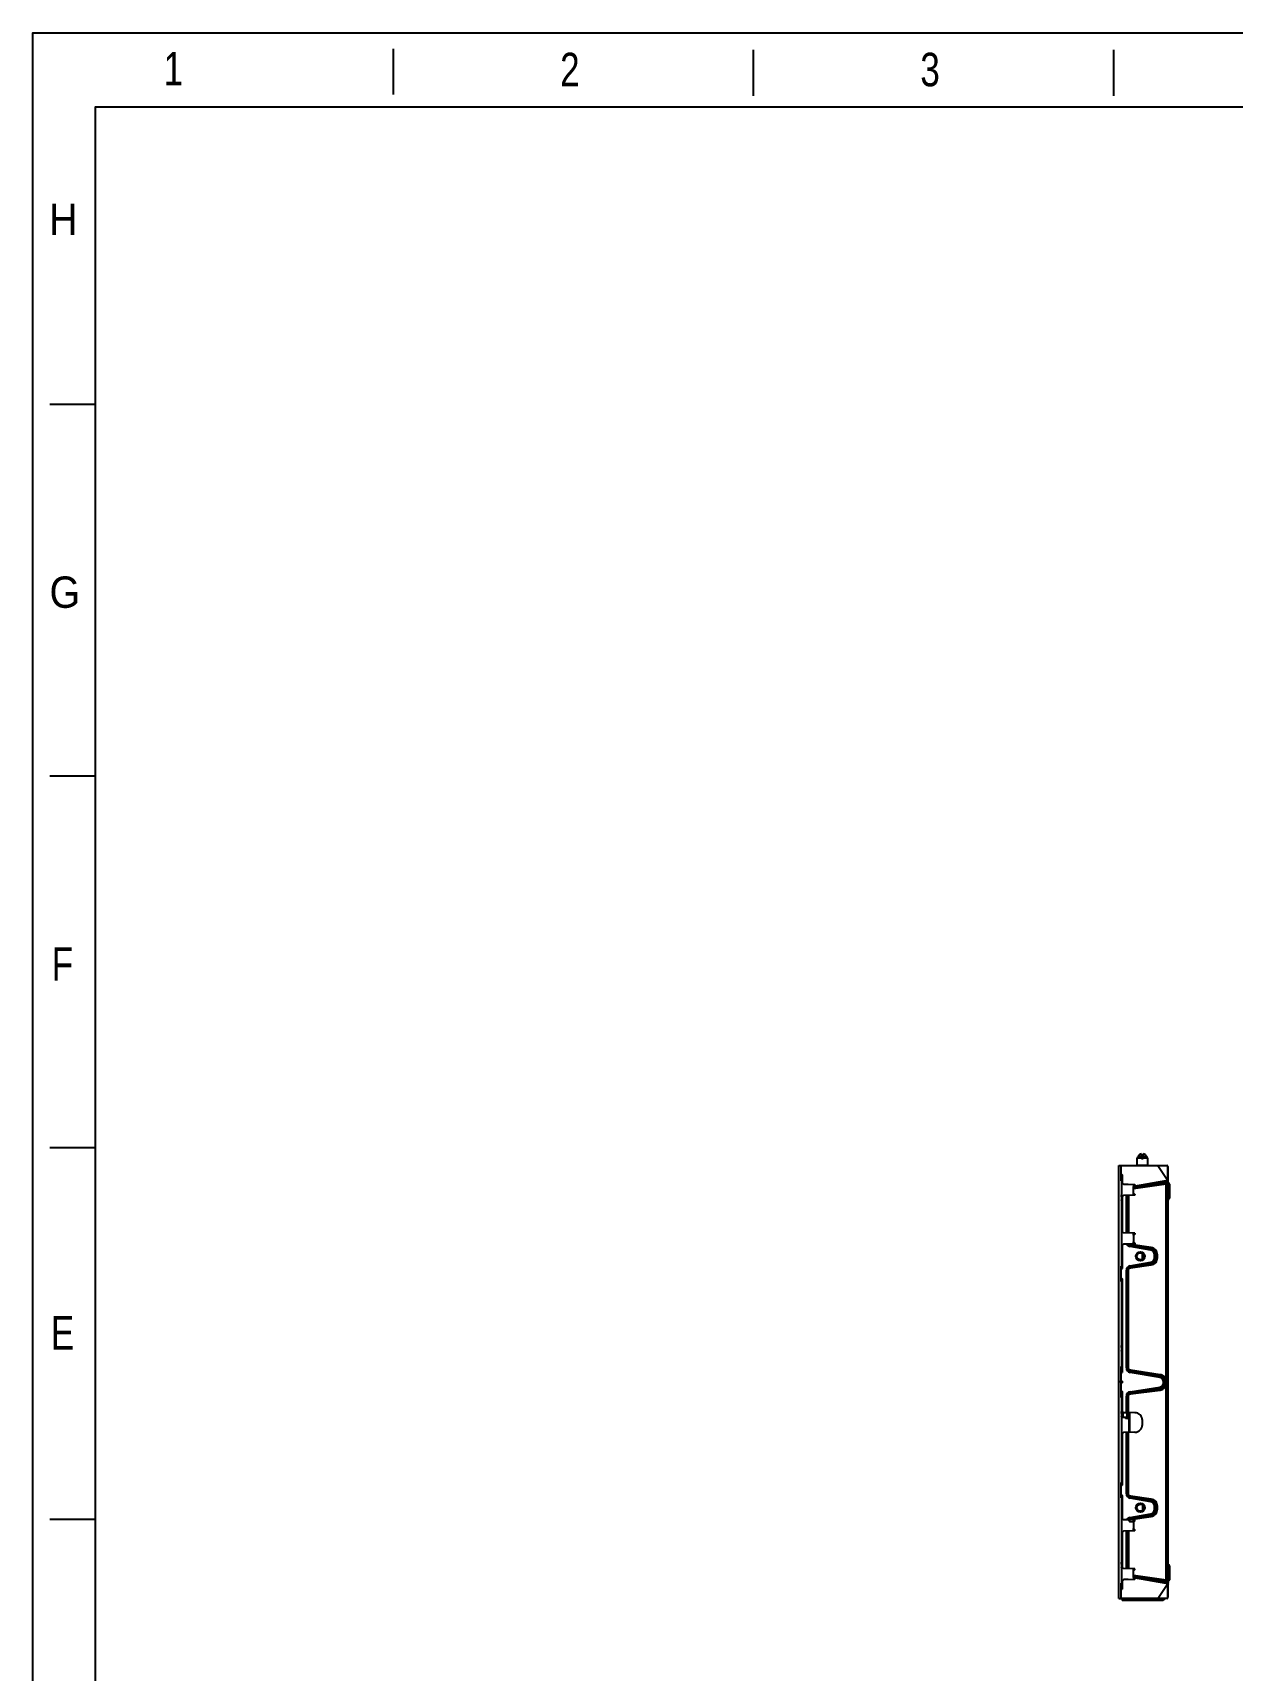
# Model space of a CAD drawing. Header units: millimetres. Extents: x 562 to 17351, y 2396 to 6995.
# Drawn here: x 562 to 1497, y 3437 to 4713 of the extents above; entities that cross this region are included whole.
import ezdxf

# ---------------------------------------------------------------- set-up
doc = ezdxf.new("R2010")
doc.units = ezdxf.units.MM
doc.linetypes.add('HIDDEN', pattern=[0.2, 0.1, -0.1])
doc.layers.add('02___PRT_ALL_AXES', color=7, linetype='Continuous')
doc.layers.add('DEFAULT_2', color=8, linetype='HIDDEN')
doc.styles.add('CKSTANDARD', font='arial.ttf')
doc.styles.add('Roamns', font='romans.shx')

# ---------------------------------------------------------------- blocks, each defined once
blk = doc.blocks.new('standard template')
for p, q in [((3074, 30739), (3074, 30336)), ((6246, 30728), (6246, 30325)), ((9418, 30728), (9418, 30325)), ((456, 27607), (54, 27607)), ((456, 24334), (54, 24334)), ((456, 21062), (54, 21062)), ((456, 17790), (54, 17790))]:
    blk.add_line(p, q)
blk.add_lwpolyline([(37963, 4700), (-97, 4700), (-97, 30879), (37963, 30879)], close=True)
at = {"color": 7}
blk.add_lwpolyline([(456, 6674), (456, 5964), (456, 5254), (456, 30226), (37409, 30226), (37409, 5254)], dxfattribs=at)
at = {"style": 'CKSTANDARD'}
for s, height, width, p in [('1', 295, 0.75, (1055, 30416)), ('2', 295, 0.75, (4545, 30408)), ('3', 295, 0.75, (7716, 30408)), ('H', 276, 0.9, (47, 29097)), ('G', 276, 0.9, (50, 25816)), ('F', 295, 0.75, (69, 22532)), ('E', 295, 0.75, (62, 19285))]:
    blk.add_text(s, height=height, dxfattribs=dict(at, width=width)).set_placement(p)
at = {"style": 'Roamns'}
for tag, p in [('PAGE_NAME', (27466, 7594)), ('PROJECT_NAME', (27466, 6884)), ('DRAWN_NAME', (27466, 6174)), ('VERSION', (34241, 6174)), ('SELECT_DATA', (27466, 5464)), ('PAGE_NUMBER', (34241, 5464))]:
    blk.add_attdef(tag, p, '', height=285, dxfattribs=at)

msp = doc.modelspace()

# ---------------------------------------------------------------- linework, layer by layer
at = {"color": 7, "linetype": 'Continuous'}
for p, q in [((1408.1033, 3492.8588), (1408.1033, 3830.3588)), ((1410.0033, 3823.8588), (1410.0033, 3830.3588)), ((1410.0033, 3830.3588), (1445.6325, 3830.3588)), ((1422.5533, 3830.4588), (1422.5533, 3836.0304)), ((1425.9033, 3836.0304), (1422.5533, 3836.0304)), ((1422.5533, 3830.4588), (1430.4533, 3830.4588)), ((1424.4675, 3838.773), (1423.1391, 3837.4446)), ((1423.1391, 3837.4446), (1425.9033, 3837.4446)), ((1425.9033, 3838.773), (1424.4675, 3838.773)), ((1425.9033, 3839.3588), (1425.8818, 3839.3588)), ((1425.9033, 3835.8588), (1425.9033, 3839.3588)), ((1425.9033, 3836.8588), (1427.1033, 3836.8588)), ((1425.9033, 3835.8588), (1427.1033, 3835.8588)), ((1427.1033, 3835.8588), (1427.1033, 3839.3588)), ((1427.1249, 3839.3588), (1427.1033, 3839.3588)), ((1428.5391, 3838.773), (1427.1033, 3838.773)), ((1427.1033, 3837.4446), (1429.8675, 3837.4446)), ((1430.4533, 3836.0304), (1427.1033, 3836.0304)), ((1428.5391, 3838.773), (1429.8675, 3837.4446)), ((1430.4533, 3836.0304), (1430.4533, 3830.4588)), ((1438.5582, 3830.3588), (1445.3641, 3820.277)), ((1446.064, 3829.6597), (1445.183, 3830.3588)), ((1445.9357, 3830.1188), (1445.6332, 3830.3588)), ((1445.9905, 3830.0618), (1445.9357, 3830.1187)), ((1446.064, 3829.6597), (1446.064, 3819.8416)), ((1446.5033, 3828.9437), (1446.5033, 3828.9438)), ((1446.5033, 3494.2739), (1446.5033, 3828.9437)), ((1410.0033, 3823.8588), (1410.8033, 3823.0588)), ((1410.1033, 3818.3563), (1410.1033, 3749.3338)), ((1410.8033, 3823.0588), (1410.8033, 3816.8628)), ((1410.8033, 3816.8628), (1411.803, 3815.8366)), ((1411.7033, 3815.4838), (1411.7033, 3815.9389)), ((1415.5033, 3815.4838), (1411.7033, 3815.4838)), ((1411.803, 3815.8366), (1420.5033, 3815.6088)), ((1415.5033, 3815.7397), (1415.5033, 3815.4838)), ((1444.8414, 3818.2964), (1419.4682, 3813.8224)), ((1445.1875, 3816.9545), (1419.5033, 3813.1087)), ((1445.0426, 3815.8666), (1419.5033, 3812.0424)), ((1419.5033, 3815.635), (1419.5033, 3813.8588)), ((1420.5033, 3815.6088), (1420.5033, 3814.885)), ((1445.1875, 3818.0811), (1444.8414, 3818.2964)), ((1445.0426, 3663.5833), (1445.0426, 3815.8666)), ((1445.0426, 3815.8666), (1446.5033, 3815.8666)), ((1445.1875, 3816.9545), (1445.1875, 3818.0811)), ((1446.064, 3819.8416), (1445.3641, 3820.277)), ((1446.5033, 3816.8251), (1447.0502, 3816.5701)), ((1446.5033, 3815.5169), (1447.0502, 3815.3366)), ((1447.0502, 3816.5701), (1447.0502, 3804.1475)), ((1447.5033, 3815.8588), (1447.0502, 3816.5701)), ((1447.5033, 3814.8337), (1447.0502, 3815.3366)), ((1447.5033, 3815.8588), (1447.5033, 3804.8588)), ((1410.1033, 3807.4338), (1410.3533, 3807.4338)), ((1411.343, 3806.4088), (1410.1033, 3806.4088)), ((1410.1033, 3806.2088), (1410.3533, 3806.2088)), ((1410.3233, 3805.9188), (1410.1033, 3805.9188)), ((1410.8033, 3805.6588), (1410.1033, 3805.6588)), ((1410.1033, 3803.6588), (1410.8033, 3803.6588)), ((1410.1033, 3803.3988), (1410.3233, 3803.3988)), ((1410.3533, 3803.1088), (1410.1033, 3803.1088)), ((1410.1033, 3802.9088), (1410.8033, 3802.9088)), ((1410.1533, 3806.2088), (1410.1533, 3805.9188)), ((1410.1533, 3803.3988), (1410.1533, 3803.1088)), ((1410.3233, 3805.8588), (1410.3233, 3806.2088)), ((1410.4233, 3805.8588), (1410.3233, 3805.8588)), ((1410.3233, 3803.1088), (1410.3233, 3803.4588)), ((1410.4233, 3803.4588), (1410.3233, 3803.4588)), ((1410.3533, 3806.4088), (1410.3533, 3807.4338)), ((1410.3533, 3805.9188), (1410.3533, 3806.2088)), ((1410.3533, 3805.9188), (1410.8657, 3805.9188)), ((1410.3533, 3803.1088), (1410.3533, 3803.3988)), ((1410.3533, 3803.3988), (1410.8033, 3803.3988)), ((1410.3533, 3802.9088), (1410.3533, 3801.8838)), ((1410.3933, 3805.6588), (1410.3933, 3803.6588)), ((1410.4033, 3805.8588), (1410.4033, 3805.6588)), ((1410.4033, 3803.6588), (1410.4033, 3803.4588)), ((1410.5033, 3805.6588), (1410.5033, 3805.9188)), ((1410.5033, 3803.3988), (1410.5033, 3803.6588)), ((1411.803, 3806.881), (1410.8033, 3805.8548)), ((1410.8033, 3805.8548), (1410.8033, 3778.8628)), ((1420.5033, 3807.1088), (1411.803, 3806.881)), ((1414.0033, 3777.779), (1414.0033, 3806.9386)), ((1414.6071, 3806.9544), (1414.6071, 3777.7632)), ((1415.6285, 3806.9811), (1415.6285, 3777.7364)), ((1420.5033, 3814.885), (1419.4682, 3813.8224)), ((1419.5033, 3814.4813), (1420.1245, 3814.4961)), ((1419.5033, 3808.8591), (1419.5033, 3813.8286)), ((1419.5033, 3807.3605), (1419.5033, 3808.8588)), ((1419.5037, 3808.8588), (1420.5033, 3807.8326)), ((1420.5033, 3807.8326), (1420.5033, 3807.1088)), ((1446.5033, 3812.3705), (1447.0502, 3812.1902)), ((1446.5033, 3803.8925), (1447.0502, 3804.1475)), ((1447.5033, 3811.6872), (1447.0502, 3812.1902)), ((1447.5033, 3804.8588), (1447.0502, 3804.1475)), ((1410.3533, 3801.8838), (1410.1033, 3801.8838)), ((1410.8033, 3778.8628), (1411.803, 3777.8366)), ((1420.5033, 3777.6088), (1411.803, 3777.8366)), ((1419.5033, 3776.0821), (1419.5033, 3777.3587)), ((1420.5033, 3776.885), (1419.5037, 3775.8588)), ((1420.5033, 3777.6088), (1420.5033, 3776.885)), ((1411.803, 3768.881), (1410.8033, 3767.8548)), ((1410.8033, 3767.8548), (1410.8033, 3750.0338)), ((1420.5033, 3769.1088), (1411.803, 3768.881)), ((1417.0073, 3767.7327), (1416.8956, 3767.0988)), ((1433.1111, 3764.2396), (1416.8956, 3767.0988)), ((1417.0791, 3768.2724), (1417.0073, 3767.7327)), ((1433.2969, 3765.2935), (1417.0073, 3767.7327)), ((1433.4419, 3766.3381), (1417.1522, 3768.7772)), ((1420.0034, 3776.3717), (1419.5033, 3776.3586)), ((1419.5033, 3775.8584), (1419.5033, 3770.8591)), ((1419.5033, 3769.3589), (1419.5033, 3770.8588)), ((1419.5033, 3770.3589), (1420.0034, 3770.3458)), ((1419.5037, 3770.8588), (1420.5033, 3769.8326)), ((1420.5033, 3769.8326), (1420.5033, 3769.1088)), ((1433.1111, 3764.2396), (1433.2969, 3765.2935)), ((1410.0033, 3739.9838), (1410.0033, 3751.9838)), ((1410.1033, 3751.9838), (1410.0033, 3751.9838)), ((1416.8956, 3752.1188), (1433.1111, 3754.978)), ((1417.0073, 3751.4849), (1416.8956, 3752.1188)), ((1417.0073, 3751.4849), (1433.2969, 3753.9241)), ((1417.1522, 3750.4404), (1433.4419, 3752.8795)), ((1426.5033, 3757.3083), (1426.5033, 3761.9093)), ((1426.9902, 3757.7184), (1426.9902, 3761.4992)), ((1433.1111, 3754.978), (1433.2969, 3753.9241)), ((1436.0033, 3758.4248), (1436.0033, 3760.7927)), ((1438.22, 3760.7927), (1436.0033, 3760.7927)), ((1438.22, 3758.4248), (1436.0033, 3758.4248)), ((1437.1986, 3758.4248), (1437.1986, 3760.7927)), ((1438.22, 3758.4248), (1438.22, 3760.7927)), ((1410.0033, 3749.2338), (1410.8033, 3750.0338)), ((1410.1033, 3749.9838), (1410.0033, 3749.9838)), ((1410.0033, 3742.7338), (1410.8033, 3741.9338)), ((1410.1033, 3741.9838), (1410.0033, 3741.9838)), ((1410.1033, 3739.9838), (1410.0033, 3739.9838)), ((1410.1033, 3742.6338), (1410.1033, 3673.6113)), ((1410.8033, 3741.9338), (1410.8033, 3668.9088)), ((1414.0033, 3672.5456), (1414.0033, 3748.6719)), ((1415.6285, 3748.6719), (1414.0033, 3748.6719)), ((1414.6071, 3672.5456), (1414.6071, 3748.6719)), ((1415.6285, 3672.5456), (1415.6285, 3748.6719)), ((1410.1033, 3690.0838), (1410.3533, 3690.0838)), ((1410.8033, 3689.0588), (1410.1033, 3689.0588)), ((1410.1033, 3688.8588), (1410.3533, 3688.8588)), ((1410.3233, 3688.5688), (1410.1033, 3688.5688)), ((1410.8033, 3688.3088), (1410.1033, 3688.3088)), ((1410.1533, 3688.8588), (1410.1533, 3688.5688)), ((1410.3233, 3688.5088), (1410.3233, 3688.8588)), ((1410.4233, 3688.5088), (1410.3233, 3688.5088)), ((1410.3533, 3689.0588), (1410.3533, 3690.0838)), ((1410.3533, 3688.5688), (1410.3533, 3688.8588)), ((1410.3533, 3688.5688), (1410.8033, 3688.5688)), ((1410.3933, 3688.3088), (1410.3933, 3686.3088)), ((1410.4033, 3688.5088), (1410.4033, 3688.3088)), ((1410.5033, 3688.3088), (1410.5033, 3688.5688)), ((1410.1033, 3686.3088), (1410.8033, 3686.3088)), ((1410.1033, 3686.0488), (1410.3233, 3686.0488)), ((1410.3533, 3685.7588), (1410.1033, 3685.7588)), ((1410.1033, 3685.5588), (1410.8033, 3685.5588)), ((1410.3533, 3684.5338), (1410.1033, 3684.5338)), ((1410.1533, 3686.0488), (1410.1533, 3685.7588)), ((1410.3233, 3685.7588), (1410.3233, 3686.1088)), ((1410.4233, 3686.1088), (1410.3233, 3686.1088)), ((1410.3533, 3685.7588), (1410.3533, 3686.0488)), ((1410.3533, 3686.0488), (1410.8033, 3686.0488)), ((1410.3533, 3685.5588), (1410.3533, 3684.5338)), ((1410.4033, 3686.3088), (1410.4033, 3686.1088)), ((1410.5033, 3686.0488), (1410.5033, 3686.3088)), ((1410.0033, 3668.1088), (1410.8033, 3668.9088)), ((1415.6285, 3672.5456), (1414.0033, 3672.5456)), ((1417.0073, 3669.7327), (1416.8956, 3669.0988)), ((1440.1111, 3665.0053), (1416.8956, 3669.0988)), ((1440.3289, 3666.2406), (1417.0073, 3669.7327)), ((1440.4738, 3667.2851), (1417.1522, 3670.7772)), ((1440.1111, 3665.0053), (1440.3289, 3666.2406)), ((1445.0426, 3663.5833), (1446.5033, 3663.5833)), ((1410.0033, 3655.1088), (1410.8033, 3654.3088)), ((1410.1033, 3649.6063), (1410.1033, 3580.5838)), ((1410.8033, 3654.3088), (1410.8033, 3638.8828)), ((1414.0033, 3637.827), (1414.0033, 3650.6006)), ((1415.6285, 3650.6006), (1414.0033, 3650.6006)), ((1414.6071, 3637.8164), (1414.6071, 3650.6006)), ((1415.6285, 3637.7986), (1415.6285, 3650.6006)), ((1416.9774, 3654.0609), (1440.0293, 3657.5649)), ((1417.0742, 3653.4234), (1416.9774, 3654.0609)), ((1417.0742, 3653.4234), (1440.2173, 3656.3283)), ((1417.1944, 3652.3748), (1440.3374, 3655.2797)), ((1440.0293, 3657.5649), (1440.2173, 3656.3283)), ((1443.0033, 3661.5585), (1446.5033, 3661.5585)), ((1443.0033, 3661.0251), (1443.0033, 3661.5585)), ((1446.5033, 3661.0251), (1443.0033, 3661.0251)), ((1444.3869, 3661.0251), (1444.3869, 3661.5585)), ((1445.0426, 3659.0004), (1446.5033, 3659.0004)), ((1445.0426, 3507.351), (1445.0426, 3659.0004)), ((1445.2254, 3661.0251), (1445.2254, 3661.5585)), ((1410.1033, 3638.6838), (1410.3533, 3638.6838)), ((1414.3933, 3637.6588), (1410.1033, 3637.6588)), ((1410.1033, 3637.4588), (1410.3533, 3637.4588)), ((1410.3233, 3637.1688), (1410.1033, 3637.1688)), ((1411.0733, 3636.9088), (1410.1033, 3636.9088)), ((1410.1533, 3637.4588), (1410.1533, 3637.1688)), ((1410.3233, 3637.1088), (1410.3233, 3637.4588)), ((1410.4233, 3637.1088), (1410.3233, 3637.1088)), ((1410.3533, 3637.6588), (1410.3533, 3638.6838)), ((1410.3533, 3637.1688), (1410.3533, 3637.4588)), ((1410.3533, 3637.1688), (1411.4233, 3637.1688)), ((1410.3933, 3636.9088), (1410.3933, 3634.9088)), ((1410.4033, 3637.1088), (1410.4033, 3636.9088)), ((1410.5033, 3636.9088), (1410.5033, 3637.1688)), ((1410.8033, 3638.8828), (1411.8032, 3637.8654)), ((1411.2733, 3636.7088), (1411.0733, 3636.9088)), ((1411.2733, 3636.7088), (1411.2733, 3635.1088)), ((1411.4233, 3634.1588), (1411.4233, 3637.6588)), ((1420.6081, 3637.7117), (1411.8032, 3637.8654)), ((1414.3933, 3637.7588), (1414.3933, 3634.0588)), ((1414.3933, 3636.6588), (1415.1433, 3636.6588)), ((1414.9433, 3636.6588), (1414.9433, 3635.1588)), ((1415.1433, 3636.6588), (1415.1433, 3635.1588)), ((1415.9533, 3637.7929), (1415.9533, 3622.4246)), ((1416.4272, 3637.7847), (1416.4272, 3622.4329)), ((1410.1033, 3634.9088), (1411.0733, 3634.9088)), ((1410.1033, 3634.6488), (1410.3233, 3634.6488)), ((1410.3533, 3634.3588), (1410.1033, 3634.3588)), ((1410.1033, 3634.1588), (1414.3933, 3634.1588)), ((1410.3533, 3633.1338), (1410.1033, 3633.1338)), ((1410.1533, 3634.6488), (1410.1533, 3634.3588)), ((1410.3233, 3634.3588), (1410.3233, 3634.7088)), ((1410.4233, 3634.7088), (1410.3233, 3634.7088)), ((1410.3533, 3634.3588), (1410.3533, 3634.6488)), ((1410.3533, 3634.6488), (1411.4233, 3634.6488)), ((1410.3533, 3634.1588), (1410.3533, 3633.1338)), ((1410.4033, 3634.9088), (1410.4033, 3634.7088)), ((1410.5033, 3634.6488), (1410.5033, 3634.9088)), ((1411.0733, 3634.9088), (1411.2733, 3635.1088)), ((1413.9033, 3634.0588), (1413.4033, 3633.5588)), ((1413.4033, 3633.5588), (1413.4033, 3633.1588)), ((1415.9533, 3633.1588), (1413.4033, 3633.1588)), ((1413.9033, 3634.0588), (1413.9033, 3633.1588)), ((1414.3933, 3634.0588), (1413.9033, 3634.0588)), ((1415.1433, 3635.1588), (1414.3933, 3635.1588)), ((1414.3933, 3633.1588), (1415.5533, 3633.6388)), ((1415.5533, 3633.6388), (1415.9533, 3633.6388)), ((1426.5033, 3628.505), (1426.5033, 3631.7126)), ((1411.8032, 3622.3522), (1410.8033, 3621.3347)), ((1410.8033, 3621.3347), (1410.8033, 3581.2838)), ((1420.6081, 3622.5059), (1411.8032, 3622.3522)), ((1414.0033, 3574.5456), (1414.0033, 3622.3906)), ((1414.6071, 3574.5456), (1414.6071, 3622.4011)), ((1415.6285, 3574.5456), (1415.6285, 3622.419)), ((1410.1033, 3583.2338), (1410.0033, 3583.2338)), ((1410.0033, 3571.2338), (1410.0033, 3583.2338)), ((1410.0033, 3580.4838), (1410.8033, 3581.2838)), ((1410.1033, 3581.2338), (1410.0033, 3581.2338)), ((1410.0033, 3573.9838), (1410.8033, 3573.1838)), ((1410.1033, 3573.2338), (1410.0033, 3573.2338)), ((1410.1033, 3573.8838), (1410.1033, 3504.8613)), ((1410.8033, 3573.1838), (1410.8033, 3555.3628)), ((1415.6285, 3574.5456), (1414.0033, 3574.5456)), ((1433.4419, 3570.3381), (1417.1522, 3572.7772)), ((1410.1033, 3571.2338), (1410.0033, 3571.2338)), ((1417.0073, 3571.7327), (1416.8956, 3571.0988)), ((1433.1111, 3568.2396), (1416.8956, 3571.0988)), ((1433.2969, 3569.2935), (1417.0073, 3571.7327)), ((1426.5033, 3565.9093), (1426.5033, 3561.3083)), ((1426.9902, 3565.4992), (1426.9902, 3561.7184)), ((1433.1111, 3568.2396), (1433.2969, 3569.2935)), ((1438.22, 3564.7927), (1436.0033, 3564.7927)), ((1436.0033, 3562.4248), (1436.0033, 3564.7927)), ((1438.22, 3562.4248), (1436.0033, 3562.4248)), ((1437.1986, 3562.4248), (1437.1986, 3564.7927)), ((1438.22, 3562.4248), (1438.22, 3564.7927)), ((1410.8033, 3555.3628), (1411.803, 3554.3366)), ((1420.5033, 3554.1088), (1411.803, 3554.3366)), ((1415.9533, 3554.2279), (1415.9533, 3553.3872)), ((1416.4272, 3554.2155), (1416.4272, 3552.8879)), ((1416.4272, 3552.8879), (1419.4964, 3552.7271)), ((1416.8956, 3556.1188), (1433.1111, 3558.978)), ((1417.0073, 3555.4849), (1416.8956, 3556.1188)), ((1417.0073, 3555.4849), (1433.2969, 3557.9241)), ((1417.0791, 3554.9451), (1417.0073, 3555.4849)), ((1417.1522, 3554.4404), (1433.4419, 3556.8795)), ((1419.5033, 3552.5821), (1419.5033, 3553.8587)), ((1420.0034, 3552.8717), (1419.5033, 3552.8586)), ((1419.5033, 3552.3584), (1419.5033, 3547.3591)), ((1419.5033, 3545.8589), (1419.5033, 3547.3588)), ((1420.5033, 3553.385), (1419.5037, 3552.3588)), ((1419.5037, 3547.3588), (1420.5033, 3546.3326)), ((1420.5033, 3553.385), (1420.5033, 3554.1088)), ((1433.1111, 3558.978), (1433.2969, 3557.9241)), ((1411.803, 3545.381), (1410.8033, 3544.3548)), ((1410.8033, 3544.3548), (1410.8033, 3517.3628)), ((1420.5033, 3545.6088), (1411.803, 3545.381)), ((1414.0033, 3516.279), (1414.0033, 3545.4386)), ((1414.6071, 3545.4544), (1414.6071, 3516.2632)), ((1415.6285, 3545.4811), (1415.6285, 3516.2364)), ((1419.5033, 3546.8589), (1420.0034, 3546.8458)), ((1420.5033, 3545.6088), (1420.5033, 3546.3326)), ((1410.1033, 3521.3338), (1410.3533, 3521.3338)), ((1410.8033, 3520.3088), (1410.1033, 3520.3088)), ((1410.1033, 3520.1088), (1410.3533, 3520.1088)), ((1410.3233, 3519.8188), (1410.1033, 3519.8188)), ((1410.8033, 3519.5588), (1410.1033, 3519.5588)), ((1410.1033, 3517.5588), (1410.8033, 3517.5588)), ((1410.1033, 3517.2988), (1410.3233, 3517.2988)), ((1410.3533, 3517.0088), (1410.1033, 3517.0088)), ((1410.1033, 3516.8088), (1411.343, 3516.8088)), ((1410.3533, 3515.7838), (1410.1033, 3515.7838)), ((1410.1533, 3520.1088), (1410.1533, 3519.8188)), ((1410.1533, 3517.2988), (1410.1533, 3517.0088)), ((1410.3233, 3519.7588), (1410.3233, 3520.1088)), ((1410.4233, 3519.7588), (1410.3233, 3519.7588)), ((1410.4233, 3517.3588), (1410.3233, 3517.3588)), ((1410.3233, 3517.0088), (1410.3233, 3517.3588)), ((1410.3533, 3520.3088), (1410.3533, 3521.3338)), ((1410.3533, 3519.8188), (1410.3533, 3520.1088)), ((1410.3533, 3519.8188), (1410.8033, 3519.8188)), ((1410.3533, 3517.2988), (1410.8657, 3517.2988)), ((1410.3533, 3517.0088), (1410.3533, 3517.2988)), ((1410.3533, 3516.8088), (1410.3533, 3515.7838)), ((1410.3933, 3519.5588), (1410.3933, 3517.5588)), ((1410.4033, 3519.7588), (1410.4033, 3519.5588)), ((1410.4033, 3517.5588), (1410.4033, 3517.3588)), ((1410.5033, 3519.5588), (1410.5033, 3519.8188)), ((1410.5033, 3517.2988), (1410.5033, 3517.5588)), ((1410.8033, 3517.3628), (1411.803, 3516.3366)), ((1420.5033, 3516.1088), (1411.803, 3516.3366)), ((1419.4682, 3509.3952), (1444.8414, 3504.9212)), ((1419.5033, 3514.3588), (1419.5033, 3515.8571)), ((1419.5033, 3509.389), (1419.5033, 3514.3584)), ((1419.5033, 3511.1752), (1445.0426, 3507.351)), ((1419.5033, 3510.1089), (1445.1875, 3506.263)), ((1419.5033, 3509.1385), (1419.5033, 3507.5826)), ((1420.5033, 3515.385), (1419.5037, 3514.3588)), ((1419.5037, 3509.3588), (1420.5033, 3508.3326)), ((1420.5033, 3515.385), (1420.5033, 3516.1088)), ((1446.5033, 3519.3251), (1447.0502, 3519.0701)), ((1446.5033, 3510.8471), (1447.0502, 3511.0274)), ((1447.5033, 3518.3588), (1447.0502, 3519.0701)), ((1447.0502, 3519.0701), (1447.0502, 3506.6475)), ((1447.5033, 3511.5304), (1447.0502, 3511.0274)), ((1447.5033, 3518.3588), (1447.5033, 3507.3588)), ((1410.0033, 3499.3588), (1410.8033, 3500.1588)), ((1410.0033, 3492.8588), (1410.0033, 3499.3588)), ((1411.803, 3507.381), (1410.8033, 3506.3548)), ((1410.8033, 3506.3548), (1410.8033, 3500.1588)), ((1415.5033, 3507.7338), (1411.7033, 3507.7338)), ((1411.7033, 3507.2787), (1411.7033, 3507.7338)), ((1420.5033, 3507.6088), (1411.803, 3507.381)), ((1415.5033, 3507.7338), (1415.5033, 3507.4779)), ((1420.1245, 3508.7215), (1419.5033, 3508.7363)), ((1420.5033, 3507.6088), (1420.5033, 3508.3326)), ((1438.5582, 3492.8588), (1445.3641, 3502.9406)), ((1444.8414, 3504.9212), (1445.1875, 3505.1365)), ((1445.0426, 3507.351), (1446.5033, 3507.351)), ((1445.1875, 3505.1365), (1445.1875, 3506.263)), ((1445.3641, 3502.9406), (1446.064, 3503.376)), ((1446.064, 3503.376), (1446.064, 3493.5578)), ((1446.5033, 3507.7006), (1447.0502, 3507.8809)), ((1446.5033, 3506.3925), (1447.0502, 3506.6475)), ((1447.5033, 3508.3839), (1447.0502, 3507.8809)), ((1447.5033, 3507.3588), (1447.0502, 3506.6475)), ((1445.6325, 3492.8588), (1410.0033, 3492.8588)), ((1410.8033, 3492.8588), (1410.8033, 3491.3588)), ((1442.5033, 3491.3588), (1410.8033, 3491.3588)), ((1442.5033, 3491.3588), (1444.5033, 3492.8588)), ((1445.183, 3492.8588), (1446.064, 3493.5578)), ((1445.6332, 3492.8588), (1445.9357, 3493.0988)), ((1445.991, 3493.1564), (1445.9357, 3493.0989))]:
    msp.add_line(p, q, dxfattribs=at)
for centre, radius in [((1425.0033, 3759.6088), 3.5), ((1425.0033, 3759.6088), 2.75), ((1425.0033, 3563.6088), 3.5), ((1425.0033, 3563.6088), 2.75)]:
    msp.add_circle(centre, radius, dxfattribs=at)
for centre, radius, start, end in [((1424.5533, 3836.0304), 2, 135, 180), ((1425.8818, 3837.3588), 2, 90, 135), ((1427.1249, 3837.3588), 2, 45, 90), ((1428.4533, 3836.0304), 2, 0, 45), ((1445.0033, 3828.9437), 1.5, 0.0037332, 51.6308394), ((1410.4533, 3806.0188), 0.35, 196.2909073, 261.7867893), ((1410.4533, 3803.2988), 0.35, 98.2132107, 163.397362), ((1410.4233, 3805.7588), 0.1, 36.7370435, 90), ((1410.4233, 3805.7588), 0.1, 270, 323.261729), ((1410.4233, 3803.5588), 0.1, 36.7370435, 90), ((1410.4233, 3803.5588), 0.1, 270, 323.261729), ((1417.5033, 3770.5456), 3.5, 207.14697, 260), ((1470.9288, 3760.7223), 54.3765, 171.4812471, 172.0186829), ((1432.5033, 3760.7927), 3.5, 0, 80), ((1417.5033, 3748.6719), 3.5, 100, 180), ((1432.5033, 3758.4248), 3.5, 280, 0), ((1410.4533, 3688.6688), 0.35, 196.2909073, 261.7867893), ((1410.4233, 3688.4088), 0.1, 36.7370435, 90), ((1410.4233, 3688.4088), 0.1, 270, 323.261729), ((1410.4533, 3685.9488), 0.35, 98.2132107, 163.397362), ((1410.4233, 3686.2088), 0.1, 36.7370435, 90), ((1410.4233, 3686.2088), 0.1, 270, 323.261729), ((1417.5033, 3672.5456), 3.5, 180, 260), ((1439.5033, 3661.5585), 3.5, 0, 80), ((1417.5033, 3650.6006), 3.5, 98.6431396, 180), ((1439.5033, 3661.0251), 3.5, 278.6431396, 0), ((1410.4533, 3637.2688), 0.35, 196.2909073, 261.7867893), ((1410.4233, 3637.0088), 0.1, 36.7370435, 90), ((1410.4233, 3637.0088), 0.1, 270, 323.261729), ((1420.5033, 3631.7126), 6, 0, 89), ((1410.4533, 3634.5488), 0.35, 98.2132107, 163.397362), ((1410.4233, 3634.8088), 0.1, 36.7370435, 90), ((1410.4233, 3634.8088), 0.1, 270, 323.261729), ((1420.5033, 3628.505), 6, 271, 0), ((1417.5033, 3574.5456), 3.5, 180, 260), ((1432.5033, 3564.7927), 3.5, 0, 80), ((1432.5033, 3562.4248), 3.5, 280, 0), ((1417.5033, 3552.6719), 3.5, 100, 152.85303), ((1417.4551, 3552.6718), 2.8481, 143.6534871, 146.3325235), ((1416.4533, 3553.3872), 0.5, 180, 267), ((1470.9288, 3562.4953), 54.3765, 187.9813171, 188.5187529), ((1410.4533, 3519.9188), 0.35, 196.2909073, 261.7867893), ((1410.4533, 3517.1988), 0.35, 98.2132107, 163.397362), ((1410.4233, 3519.6588), 0.1, 36.7370435, 90), ((1410.4233, 3519.6588), 0.1, 270, 323.261729), ((1410.4233, 3517.4588), 0.1, 36.7370435, 90), ((1410.4233, 3517.4588), 0.1, 270, 323.261729), ((1445.0033, 3494.2739), 1.5, 308.3571155, 0), ((1445.3326, 3494.6426), 1.3083, 303.9889844, 308.7988427), ((1445.8182, 3494.2741), 0.6851, 352.576406, 359.9778847)]:
    msp.add_arc(centre, radius, start, end, dxfattribs=at)
for centre, major_axis, start_param, end_param in [((1443.3082, 3820.1801), (-2.2939, 1.4269), 8.870371806, 10.317559491), ((1443.3082, 3503.0375), (2.2939, 1.4269), 5.390403777, 6.837591462)]:
    msp.add_ellipse(centre, major_axis=major_axis, ratio=0.555252671, start_param=start_param, end_param=end_param, dxfattribs=at)
for points, knots in [([(1446.064, 3829.6597), (1446.0687, 3829.7), (1446.0773, 3829.8364), (1446.0484, 3829.9837), (1445.9905, 3830.0618)], [0, 0, 0, 0, 0.294409927, 1, 1, 1, 1]), ([(1446.5033, 3828.9438), (1446.5033, 3829.0785), (1446.4101, 3829.37), (1446.1917, 3829.5735), (1446.064, 3829.6597)], [0, 0, 0, 0, 0.466377564, 1, 1, 1, 1]), ([(1445.0426, 3815.8666), (1445.0567, 3815.9657), (1445.1079, 3816.328), (1445.1565, 3816.6906), (1445.1875, 3816.9545)], [0, 0, 0, 0, 0.273644401, 1, 1, 1, 1]), ([(1445.1875, 3818.0811), (1445.4282, 3818.2769), (1445.8153, 3818.7648), (1446.0307, 3819.3536), (1446.0588, 3819.6507)], [0, 0, 0, 0, 0.509768916, 1, 1, 1, 1]), ([(1445.1875, 3818.0811), (1445.3247, 3818.093), (1445.7993, 3818.1782), (1446.2779, 3818.4783), (1446.4267, 3818.7945)], [0, 0, 0, 0, 0.282559091, 1, 1, 1, 1]), ([(1445.1875, 3816.9545), (1445.3625, 3816.9697), (1445.6968, 3817.0413), (1446.1281, 3817.2682), (1446.4266, 3817.5971), (1446.5033, 3817.8708), (1446.5033, 3817.9991)], [0, 0, 0, 0, 0.288724502, 0.554661479, 0.789164507, 1, 1, 1, 1]), ([(1446.5033, 3819.1256), (1446.5033, 3819.2603), (1446.4102, 3819.5519), (1446.1917, 3819.7554), (1446.064, 3819.8416)], [0, 0, 0, 0, 0.466375892, 1, 1, 1, 1]), ([(1433.4419, 3766.3381), (1433.4275, 3766.2422), (1433.3764, 3765.8944), (1433.3281, 3765.5461), (1433.2969, 3765.2935)], [0, 0, 0, 0, 0.275838104, 1, 1, 1, 1]), ([(1437.1986, 3760.7927), (1437.1986, 3761.3317), (1437.0031, 3762.4191), (1436.1591, 3763.8361), (1434.8761, 3764.8701), (1433.8292, 3765.2171), (1433.2969, 3765.2935)], [0, 0, 0, 0, 0.250291273, 0.500396986, 0.750306423, 1, 1, 1, 1]), ([(1438.22, 3760.7927), (1438.22, 3761.4546), (1437.9809, 3762.7897), (1436.9488, 3764.5319), (1435.3781, 3765.8075), (1434.0949, 3766.2402), (1433.4419, 3766.3381)], [0, 0, 0, 0, 0.25026943, 0.500365477, 0.750282588, 1, 1, 1, 1]), ([(1414.6071, 3748.6719), (1414.6071, 3749.3289), (1415.0947, 3750.6866), (1416.3588, 3751.3814), (1417.0073, 3751.4849)], [0, 0, 0, 0, 0.50005231, 1, 1, 1, 1]), ([(1417.1522, 3750.4404), (1417.1379, 3750.5363), (1417.0868, 3750.8841), (1417.0385, 3751.2323), (1417.0073, 3751.4849)], [0, 0, 0, 0, 0.275838104, 1, 1, 1, 1]), ([(1433.2969, 3753.9241), (1433.8301, 3754.0007), (1434.8783, 3754.3483), (1436.1613, 3755.3841), (1437.0037, 3756.8008), (1437.1986, 3757.8869), (1437.1986, 3758.4248)], [0, 0, 0, 0, 0.250145009, 0.500196428, 0.75018758, 1, 1, 1, 1]), ([(1433.4419, 3752.8795), (1433.4275, 3752.9754), (1433.3764, 3753.3232), (1433.3281, 3753.6714), (1433.2969, 3753.9241)], [0, 0, 0, 0, 0.275838106, 1, 1, 1, 1]), ([(1433.4419, 3752.8795), (1434.0961, 3752.9776), (1435.3808, 3753.4111), (1436.9514, 3754.6889), (1437.9816, 3756.4307), (1438.22, 3757.7643), (1438.22, 3758.4248)], [0, 0, 0, 0, 0.250166803, 0.500224289, 0.750205955, 1, 1, 1, 1]), ([(1415.6285, 3748.6719), (1415.6285, 3749.087), (1415.939, 3749.9453), (1416.7419, 3750.3789), (1417.1522, 3750.4404)], [0, 0, 0, 0, 0.500082919, 1, 1, 1, 1]), ([(1417.0073, 3669.7327), (1416.3587, 3669.8362), (1415.0947, 3670.5311), (1414.6071, 3671.8888), (1414.6071, 3672.5456)], [0, 0, 0, 0, 0.500021963, 1, 1, 1, 1]), ([(1417.1522, 3670.7772), (1416.7418, 3670.8387), (1415.9389, 3671.2724), (1415.6285, 3672.1306), (1415.6285, 3672.5456)], [0, 0, 0, 0, 0.49999255, 1, 1, 1, 1]), ([(1417.1522, 3670.7772), (1417.1379, 3670.6813), (1417.0868, 3670.3335), (1417.0385, 3669.9853), (1417.0073, 3669.7327)], [0, 0, 0, 0, 0.275838104, 1, 1, 1, 1]), ([(1440.4738, 3667.2851), (1440.4595, 3667.1892), (1440.4084, 3666.8414), (1440.3601, 3666.4932), (1440.3289, 3666.2406)], [0, 0, 0, 0, 0.275838104, 1, 1, 1, 1]), ([(1444.3869, 3661.5585), (1444.3868, 3662.1191), (1444.1835, 3663.2502), (1443.3057, 3664.7242), (1441.9713, 3665.7998), (1440.8825, 3666.1609), (1440.3289, 3666.2406)], [0, 0, 0, 0, 0.250307711, 0.500417485, 0.75031805, 1, 1, 1, 1]), ([(1445.0426, 3663.5833), (1444.687, 3664.5355), (1443.4424, 3666.2799), (1441.4779, 3667.1347), (1440.4738, 3667.2851)], [0, 0, 0, 0, 0.500292647, 1, 1, 1, 1]), ([(1414.6071, 3650.6006), (1414.6071, 3651.2681), (1415.1119, 3652.6492), (1416.4129, 3653.3339), (1417.0742, 3653.4234)], [0, 0, 0, 0, 0.500051044, 1, 1, 1, 1]), ([(1415.6285, 3650.6006), (1415.6285, 3651.0223), (1415.9498, 3651.8953), (1416.7761, 3652.3223), (1417.1944, 3652.3748)], [0, 0, 0, 0, 0.500082057, 1, 1, 1, 1]), ([(1417.1944, 3652.3748), (1417.1823, 3652.4711), (1417.1395, 3652.8203), (1417.0994, 3653.1699), (1417.0742, 3653.4234)], [0, 0, 0, 0, 0.27582796, 1, 1, 1, 1]), ([(1440.2173, 3656.3283), (1440.7826, 3656.396), (1441.8989, 3656.7409), (1443.2726, 3657.8163), (1444.1771, 3659.3075), (1444.3868, 3660.4563), (1444.3869, 3661.0251)], [0, 0, 0, 0, 0.250074088, 0.500135959, 0.750139892, 1, 1, 1, 1]), ([(1440.3374, 3655.2797), (1440.3253, 3655.376), (1440.2825, 3655.7252), (1440.2424, 3656.0748), (1440.2173, 3656.3283)], [0, 0, 0, 0, 0.27582796, 1, 1, 1, 1]), ([(1440.3374, 3655.2797), (1441.3673, 3655.4091), (1443.3948, 3656.2487), (1444.6796, 3658.028), (1445.0426, 3659.0004)], [0, 0, 0, 0, 0.500027557, 1, 1, 1, 1]), ([(1417.0073, 3571.7327), (1416.3587, 3571.8362), (1415.0947, 3572.5311), (1414.6071, 3573.8888), (1414.6071, 3574.5456)], [0, 0, 0, 0, 0.500021963, 1, 1, 1, 1]), ([(1417.1522, 3572.7772), (1416.7418, 3572.8387), (1415.9389, 3573.2724), (1415.6285, 3574.1306), (1415.6285, 3574.5456)], [0, 0, 0, 0, 0.49999255, 1, 1, 1, 1]), ([(1417.1522, 3572.7772), (1417.1379, 3572.6813), (1417.0868, 3572.3335), (1417.0385, 3571.9853), (1417.0073, 3571.7327)], [0, 0, 0, 0, 0.275838104, 1, 1, 1, 1]), ([(1433.4419, 3570.3381), (1433.4275, 3570.2422), (1433.3764, 3569.8944), (1433.3281, 3569.5461), (1433.2969, 3569.2935)], [0, 0, 0, 0, 0.275838104, 1, 1, 1, 1]), ([(1437.1986, 3564.7927), (1437.1986, 3565.3317), (1437.0031, 3566.4191), (1436.1591, 3567.8361), (1434.8761, 3568.8701), (1433.8292, 3569.2171), (1433.2969, 3569.2935)], [0, 0, 0, 0, 0.250291273, 0.500396986, 0.750306423, 1, 1, 1, 1]), ([(1433.2969, 3557.9241), (1433.8301, 3558.0007), (1434.8783, 3558.3483), (1436.1613, 3559.3841), (1437.0037, 3560.8008), (1437.1986, 3561.8869), (1437.1986, 3562.4248)], [0, 0, 0, 0, 0.250145009, 0.500196428, 0.75018758, 1, 1, 1, 1]), ([(1438.22, 3564.7927), (1438.22, 3565.4546), (1437.9809, 3566.7897), (1436.9488, 3568.5319), (1435.3781, 3569.8075), (1434.0949, 3570.2402), (1433.4419, 3570.3381)], [0, 0, 0, 0, 0.25026943, 0.500365477, 0.750282588, 1, 1, 1, 1]), ([(1433.4419, 3556.8795), (1434.0961, 3556.9776), (1435.3808, 3557.4111), (1436.9514, 3558.6889), (1437.9816, 3560.4307), (1438.22, 3561.7643), (1438.22, 3562.4248)], [0, 0, 0, 0, 0.250166803, 0.500224289, 0.750205955, 1, 1, 1, 1]), ([(1433.4419, 3556.8795), (1433.4275, 3556.9754), (1433.3764, 3557.3232), (1433.3281, 3557.6714), (1433.2969, 3557.9241)], [0, 0, 0, 0, 0.275838106, 1, 1, 1, 1]), ([(1445.1875, 3506.263), (1445.1783, 3506.3417), (1445.1329, 3506.7047), (1445.0828, 3507.0671), (1445.0426, 3507.351)], [0, 0, 0, 0, 0.216369318, 1, 1, 1, 1]), ([(1445.1875, 3506.263), (1445.3625, 3506.2479), (1445.6968, 3506.1763), (1446.1281, 3505.9493), (1446.4266, 3505.6205), (1446.5033, 3505.3468), (1446.5033, 3505.2185)], [0, 0, 0, 0, 0.288724522, 0.55466149, 0.789164618, 1, 1, 1, 1]), ([(1445.1875, 3505.1365), (1445.3247, 3505.1246), (1445.7993, 3505.0393), (1446.2779, 3504.7393), (1446.4267, 3504.4231)], [0, 0, 0, 0, 0.282558588, 1, 1, 1, 1]), ([(1445.1875, 3505.1365), (1445.4282, 3504.9406), (1445.8153, 3504.4528), (1446.0307, 3503.864), (1446.0588, 3503.5669)], [0, 0, 0, 0, 0.509769444, 1, 1, 1, 1]), ([(1446.064, 3503.376), (1446.1917, 3503.4622), (1446.4102, 3503.6657), (1446.5033, 3503.9573), (1446.5033, 3504.092)], [0, 0, 0, 0, 0.533624111, 1, 1, 1, 1]), ([(1446.064, 3493.5578), (1446.0687, 3493.5176), (1446.0773, 3493.3815), (1446.0486, 3493.2345), (1445.991, 3493.1564)], [0, 0, 0, 0, 0.294311207, 1, 1, 1, 1])]:
    msp.add_open_spline(points, degree=3, knots=knots, dxfattribs=at)
for points in [[(1446.0588, 3819.6507), (1446.0648, 3819.7141), (1446.067, 3819.778), (1446.064, 3819.8416)], [(1446.4267, 3818.7945), (1446.4749, 3818.897), (1446.5033, 3819.0123), (1446.5033, 3819.1256)], [(1415.7857, 3768.2382), (1415.5126, 3768.4358), (1415.2715, 3768.6864), (1415.0847, 3768.9669)], [(1417.0073, 3767.7327), (1416.5721, 3767.8021), (1416.1427, 3767.9798), (1415.7857, 3768.2382)], [(1417.1522, 3768.7772), (1416.9278, 3768.8108), (1416.7061, 3768.8893), (1416.5105, 3769.0042)], [(1445.2254, 3661.5585), (1445.2254, 3662.2362), (1445.1591, 3662.9157), (1445.0426, 3663.5833)], [(1445.0426, 3659.0004), (1445.1591, 3659.6679), (1445.2254, 3660.3475), (1445.2254, 3661.0251)], [(1415.1611, 3554.3597), (1415.3672, 3554.6399), (1415.6297, 3554.8855), (1415.9228, 3555.0727)], [(1415.9228, 3555.0727), (1416.2488, 3555.2808), (1416.6254, 3555.424), (1417.0073, 3555.4849)], [(1416.5105, 3554.2133), (1416.7061, 3554.3283), (1416.9278, 3554.4068), (1417.1522, 3554.4404)], [(1446.0588, 3503.5669), (1446.0648, 3503.5035), (1446.067, 3503.4396), (1446.064, 3503.376)], [(1446.4267, 3504.4231), (1446.4749, 3504.3206), (1446.5033, 3504.2053), (1446.5033, 3504.092)], [(1446.1524, 3493.623), (1446.232, 3493.6871), (1446.3047, 3493.7618), (1446.3628, 3493.8459)], [(1446.3628, 3493.8459), (1446.4321, 3493.9461), (1446.4819, 3494.0648), (1446.4976, 3494.1856)]]:
    msp.add_open_spline(points, degree=3, dxfattribs=at)
at = {"layer": '02___PRT_ALL_AXES', "color": 7, "linetype": 'Continuous'}
for p, q in [((1408.1033, 3830.3588), (1410.0033, 3830.3588)), ((1410.0033, 3818.3563), (1410.0033, 3830.3588)), ((1410.1033, 3819.8563), (1410.0033, 3819.8563)), ((1410.1033, 3818.3563), (1410.0033, 3818.3563)), ((1410.1033, 3818.3563), (1410.1033, 3823.7588)), ((1410.1033, 3816.9838), (1410.8033, 3816.9838)), ((1420.4856, 3807.3245), (1419.5033, 3807.3588)), ((1420.5108, 3777.394), (1419.5033, 3777.3588)), ((1420.4856, 3769.3245), (1419.5033, 3769.3588)), ((1410.1033, 3749.9838), (1410.7533, 3749.9838)), ((1410.1033, 3741.9838), (1410.7533, 3741.9838)), ((1410.6327, 3750.1916), (1410.8041, 3750.215)), ((1410.1033, 3674.9838), (1410.8033, 3674.9838)), ((1410.0033, 3649.6063), (1410.0033, 3673.6113)), ((1410.1033, 3673.6113), (1410.0033, 3673.6113)), ((1410.1033, 3672.1113), (1410.0033, 3672.1113)), ((1410.0033, 3662.2604), (1410.6327, 3662.0918)), ((1410.1033, 3668.2088), (1410.1033, 3673.6113)), ((1410.1033, 3660.9572), (1410.1033, 3662.2604)), ((1410.1033, 3661.6088), (1408.1033, 3661.6088)), ((1410.0033, 3660.9572), (1410.6327, 3661.1258)), ((1410.1033, 3651.1063), (1410.0033, 3651.1063)), ((1410.1033, 3649.6063), (1410.0033, 3649.6063)), ((1410.1033, 3649.6063), (1410.1033, 3655.0088)), ((1410.1033, 3648.2338), (1410.8033, 3648.2338)), ((1410.1033, 3581.2338), (1410.7533, 3581.2338)), ((1410.1033, 3573.2338), (1410.7533, 3573.2338)), ((1410.6327, 3581.4416), (1410.8041, 3581.465)), ((1420.4856, 3553.8931), (1419.5033, 3553.8588)), ((1420.5108, 3545.8236), (1419.5033, 3545.8588)), ((1420.4856, 3515.8931), (1419.5033, 3515.8588)), ((1410.1033, 3504.8613), (1410.0033, 3504.8613)), ((1410.0033, 3492.8588), (1410.0033, 3504.8613)), ((1410.1033, 3503.3613), (1410.0033, 3503.3613)), ((1410.1033, 3506.2338), (1410.8033, 3506.2338)), ((1410.1033, 3499.4588), (1410.1033, 3504.8613)), ((1408.1033, 3492.8588), (1410.0033, 3492.8588))]:
    msp.add_line(p, q, dxfattribs=at)
for centre, radius, start, end in [((1410.4485, 3752.1607), 1.9777, 275.3448224, 277.7381101), ((1410.448, 3739.8023), 1.9823, 82.1779409, 84.6534078), ((1410.4485, 3739.8068), 1.9778, 82.2604691, 84.6551436), ((1410.5033, 3661.6088), 0.5, 285, 75), ((1410.4485, 3583.4107), 1.9777, 275.3448224, 277.7381101), ((1410.448, 3571.0523), 1.9823, 82.1779409, 84.6534078), ((1410.4485, 3571.0568), 1.9778, 82.2604691, 84.6551436)]:
    msp.add_arc(centre, radius, start, end, dxfattribs=at)
for centre, start_param, end_param in [((1413.1951, 3748.2338), 1.906593554, 1.979701193), ((1413.1951, 3743.7338), 4.303484114, 4.376591754), ((1413.1951, 3579.4838), 1.906593554, 1.979701193), ((1413.1951, 3574.9838), 4.303484114, 4.376591754)]:
    msp.add_ellipse(centre, major_axis=(7.776, 0), ratio=0.266666584, start_param=start_param, end_param=end_param, dxfattribs=at)
at = {"layer": 'DEFAULT_2', "color": 8, "linetype": 'HIDDEN'}
for centre in [(1425.0033, 3759.6088), (1425.0033, 3563.6088)]:
    msp.add_circle(centre, 3, dxfattribs=at)

# ---------------------------------------------------------------- block references
at = {"transparency": 33554595, "xscale": 0.0885002660397285, "yscale": 0.0885002660397285, "zscale": 0.0885002660397285}
msp.add_blockref('standard template', (570.607, 1980.1404), dxfattribs=at)

doc.saveas('drawing.dxf')
